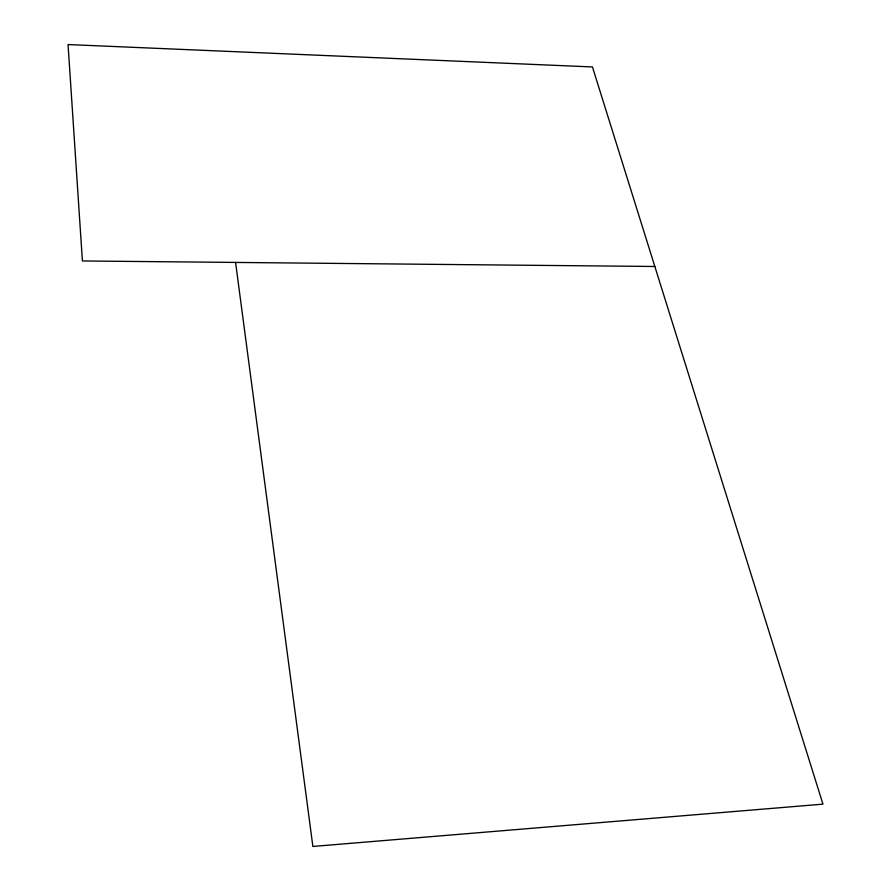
<?xml version="1.0" encoding="UTF-8"?>
<svg xmlns="http://www.w3.org/2000/svg" width="891" height="891" viewBox="0 0 891 891"><rect width="100%" height="100%" fill="white"/><g stroke="black" fill="none" stroke-linecap="round" stroke-linejoin="round"><path stroke-width="1.34" d="M654.84 266.487L82.406 260.952L68.05 44.55L592.448 66.948L822.95 804.15L312.875 846.45L235.58 262.433"/></g></svg>
